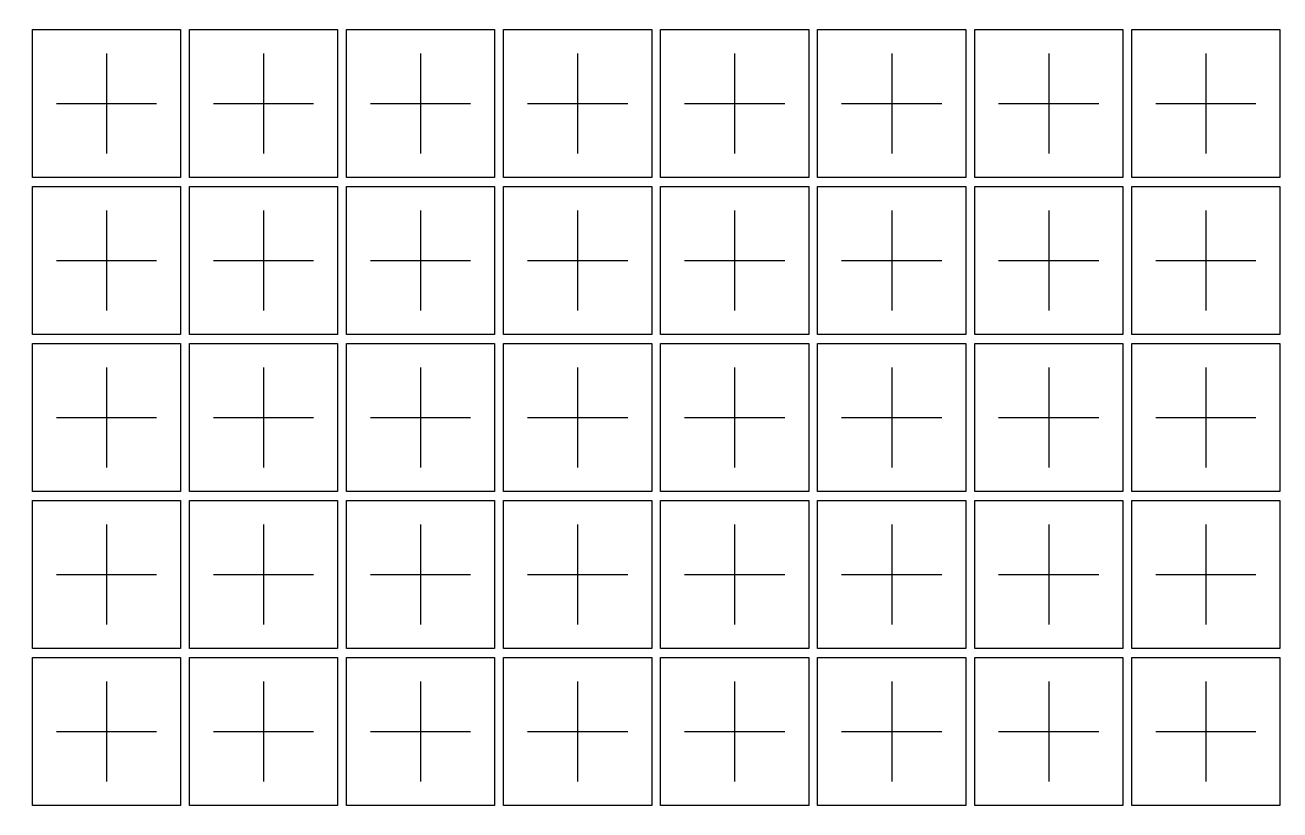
# Model space of a CAD drawing. Extents: x 360 to 479, y -156 to -9.
# Drawn here: x 395.82 to 438.16, y -64.57 to -38.07 of the extents above; entities that cross this region are included whole.
import ezdxf

# ---------------------------------------------------------------- set-up
doc = ezdxf.new("R2010")
doc.units = 0
doc.header["$LTSCALE"] = 5
doc.header["$MEASUREMENT"] = 0
doc.header["$PDMODE"] = 3
doc.linetypes.add('CENTER', pattern=[2, 1.25, -0.25, 0.25, -0.25])
doc.layers.get('Defpoints').update_dxf_attribs({"linetype": 'CONTINUOUS'})
for name, color, linetype in [('center', 1, 'CONTINUOUS'), ('PKG', 2, 'CONTINUOUS'), ('标注', 4, 'CONTINUOUS')]:
    doc.layers.add(name, color=color, linetype=linetype)
doc.styles.add('SIMPLEX', font='SIMPLEX')
doc.styles.add('宋体', font='SimSun.ttf')
doc.dimstyles.new('副本Standard', dxfattribs={"dimtxt": 0.05, "dimasz": 0.05, "dimexe": 0.07, "dimexo": 0.07, "dimgap": 0.07, "dimtad": 1, "dimzin": 1, "dimdsep": 46, "dimtxsty": 'SIMPLEX', "dimcen": 0.1, "dimclrd": 256, "dimclre": 256, "dimclrt": 256, "dimadec": 0, "dimazin": 0, "dimtfac": 1, "dimtofl": 0, "dimtmove": 0, "dimatfit": 0, "dimfxl": 1, "dimlwd": -1, "dimlwe": -1, "dimarcsym": 0})

# ---------------------------------------------------------------- blocks, each defined once
blk = doc.blocks.new('*D35')
at = {"layer": 'Defpoints', "color": 0, "transparency": 16777216}
for p in [(3239.564, -274.423), (3204.814, -346.911), (3206.996, -355.134)]:
    blk.add_point(p, dxfattribs=at)
at = {"layer": '标注', "lineweight": 0, "transparency": 16777216}
for p, q in [((3204.814, -346.936), (3204.814, -351.134)), ((3204.814, -351.134), (3206.996, -353.134)), ((3206.996, -353.134), (3206.996, -355.134))]:
    blk.add_line(p, q, dxfattribs=at)
at = {"layer": '标注', "lineweight": 0, "transparency": 16777216, "insert": (3206.996, -357.251), "char_height": 1, "attachment_point": 5, "rotation": 90, "style": '宋体'}
blk.add_mtext('34.750', dxfattribs=at)
blk = doc.blocks.new('*D36')
at = {"layer": 'Defpoints', "color": 0, "transparency": 16777216}
for p in [(3204.821, -274.423), (3198.555, -349.399), (3232.802, -349.399)]:
    blk.add_point(p, dxfattribs=at)
at = {"layer": '标注', "lineweight": 0, "transparency": 16777216}
blk.add_line((3232.777, -349.399), (3198.555, -349.399), dxfattribs=at)
at = {"layer": '标注', "lineweight": 0, "transparency": 16777216, "insert": (3196.441, -349.399), "char_height": 1, "attachment_point": 5, "style": '宋体'}
blk.add_mtext('74.976', dxfattribs=at)

msp = doc.modelspace()

# ---------------------------------------------------------------- linework, layer by layer
at = {"layer": 'center', "linetype": 'CENTER', "lineweight": 0}
for p, q in [((398.5631, -39.0317), (398.5631, -42.4131)), ((403.8631, -39.0317), (403.8631, -42.4131)), ((409.1631, -39.0317), (409.1631, -42.4131)), ((414.4631, -39.0317), (414.4631, -42.4131)), ((419.7631, -39.0317), (419.7631, -42.4131)), ((425.0631, -39.0317), (425.0631, -42.4131)), ((430.3631, -39.0317), (430.3631, -42.4131)), ((435.6631, -39.0317), (435.6631, -42.4131)), ((396.8724, -40.7224), (400.2539, -40.7224)), ((402.1724, -40.7224), (405.5539, -40.7224)), ((407.4724, -40.7224), (410.8539, -40.7224)), ((412.7724, -40.7224), (416.1539, -40.7224)), ((418.0724, -40.7224), (421.4539, -40.7224)), ((423.3724, -40.7224), (426.7539, -40.7224)), ((428.6724, -40.7224), (432.0539, -40.7224)), ((433.9724, -40.7224), (437.3539, -40.7224)), ((398.5631, -44.3317), (398.5631, -47.7131)), ((403.8631, -44.3317), (403.8631, -47.7131)), ((409.1631, -44.3317), (409.1631, -47.7131)), ((414.4631, -44.3317), (414.4631, -47.7131)), ((419.7631, -44.3317), (419.7631, -47.7131)), ((425.0631, -44.3317), (425.0631, -47.7131)), ((430.3631, -44.3317), (430.3631, -47.7131)), ((435.6631, -44.3317), (435.6631, -47.7131)), ((396.8724, -46.0224), (400.2539, -46.0224)), ((402.1724, -46.0224), (405.5539, -46.0224)), ((407.4724, -46.0224), (410.8539, -46.0224)), ((412.7724, -46.0224), (416.1539, -46.0224)), ((418.0724, -46.0224), (421.4539, -46.0224)), ((423.3724, -46.0224), (426.7539, -46.0224)), ((428.6724, -46.0224), (432.0539, -46.0224)), ((433.9724, -46.0224), (437.3539, -46.0224)), ((398.5631, -49.6317), (398.5631, -53.0131)), ((403.8631, -49.6317), (403.8631, -53.0131)), ((409.1631, -49.6317), (409.1631, -53.0131)), ((414.4631, -49.6317), (414.4631, -53.0131)), ((419.7631, -49.6317), (419.7631, -53.0131)), ((425.0631, -49.6317), (425.0631, -53.0131)), ((430.3631, -49.6317), (430.3631, -53.0131)), ((435.6631, -49.6317), (435.6631, -53.0131)), ((396.8724, -51.3224), (400.2539, -51.3224)), ((402.1724, -51.3224), (405.5539, -51.3224)), ((407.4724, -51.3224), (410.8539, -51.3224)), ((412.7724, -51.3224), (416.1539, -51.3224)), ((418.0724, -51.3224), (421.4539, -51.3224)), ((423.3724, -51.3224), (426.7539, -51.3224)), ((428.6724, -51.3224), (432.0539, -51.3224)), ((433.9724, -51.3224), (437.3539, -51.3224)), ((398.5631, -54.9317), (398.5631, -58.3131)), ((403.8631, -54.9317), (403.8631, -58.3131)), ((409.1631, -54.9317), (409.1631, -58.3131)), ((414.4631, -54.9317), (414.4631, -58.3131)), ((419.7631, -54.9317), (419.7631, -58.3131)), ((425.0631, -54.9317), (425.0631, -58.3131)), ((430.3631, -54.9317), (430.3631, -58.3131)), ((435.6631, -54.9317), (435.6631, -58.3131)), ((396.8724, -56.6224), (400.2539, -56.6224)), ((402.1724, -56.6224), (405.5539, -56.6224)), ((407.4724, -56.6224), (410.8539, -56.6224)), ((412.7724, -56.6224), (416.1539, -56.6224)), ((418.0724, -56.6224), (421.4539, -56.6224)), ((423.3724, -56.6224), (426.7539, -56.6224)), ((428.6724, -56.6224), (432.0539, -56.6224)), ((433.9724, -56.6224), (437.3539, -56.6224)), ((398.5631, -60.2317), (398.5631, -63.6131)), ((403.8631, -60.2317), (403.8631, -63.6131)), ((409.1631, -60.2317), (409.1631, -63.6131)), ((414.4631, -60.2317), (414.4631, -63.6131)), ((419.7631, -60.2317), (419.7631, -63.6131)), ((425.0631, -60.2317), (425.0631, -63.6131)), ((430.3631, -60.2317), (430.3631, -63.6131)), ((435.6631, -60.2317), (435.6631, -63.6131)), ((396.8724, -61.9224), (400.2539, -61.9224)), ((402.1724, -61.9224), (405.5539, -61.9224)), ((407.4724, -61.9224), (410.8539, -61.9224)), ((412.7724, -61.9224), (416.1539, -61.9224)), ((418.0724, -61.9224), (421.4539, -61.9224)), ((423.3724, -61.9224), (426.7539, -61.9224)), ((428.6724, -61.9224), (432.0539, -61.9224)), ((433.9724, -61.9224), (437.3539, -61.9224))]:
    msp.add_line(p, q, dxfattribs=at)
at = {"layer": 'PKG', "linetype": 'Continuous', "lineweight": 0}
for points in [[(396.0631, -43.2224), (396.0631, -38.2224), (401.0631, -38.2224), (401.0631, -43.2224)], [(401.3631, -43.2224), (401.3631, -38.2224), (406.3631, -38.2224), (406.3631, -43.2224)], [(406.6631, -43.2224), (406.6631, -38.2224), (411.6631, -38.2224), (411.6631, -43.2224)], [(411.9631, -43.2224), (411.9631, -38.2224), (416.9631, -38.2224), (416.9631, -43.2224)], [(417.2631, -43.2224), (417.2631, -38.2224), (422.2631, -38.2224), (422.2631, -43.2224)], [(422.5631, -43.2224), (422.5631, -38.2224), (427.5631, -38.2224), (427.5631, -43.2224)], [(427.8631, -43.2224), (427.8631, -38.2224), (432.8631, -38.2224), (432.8631, -43.2224)], [(433.1631, -43.2224), (433.1631, -38.2224), (438.1631, -38.2224), (438.1631, -43.2224)], [(396.0631, -48.5224), (396.0631, -43.5224), (401.0631, -43.5224), (401.0631, -48.5224)], [(401.3631, -48.5224), (401.3631, -43.5224), (406.3631, -43.5224), (406.3631, -48.5224)], [(406.6631, -48.5224), (406.6631, -43.5224), (411.6631, -43.5224), (411.6631, -48.5224)], [(411.9631, -48.5224), (411.9631, -43.5224), (416.9631, -43.5224), (416.9631, -48.5224)], [(417.2631, -48.5224), (417.2631, -43.5224), (422.2631, -43.5224), (422.2631, -48.5224)], [(422.5631, -48.5224), (422.5631, -43.5224), (427.5631, -43.5224), (427.5631, -48.5224)], [(427.8631, -48.5224), (427.8631, -43.5224), (432.8631, -43.5224), (432.8631, -48.5224)], [(433.1631, -48.5224), (433.1631, -43.5224), (438.1631, -43.5224), (438.1631, -48.5224)], [(396.0631, -53.8224), (396.0631, -48.8224), (401.0631, -48.8224), (401.0631, -53.8224)], [(401.3631, -53.8224), (401.3631, -48.8224), (406.3631, -48.8224), (406.3631, -53.8224)], [(406.6631, -53.8224), (406.6631, -48.8224), (411.6631, -48.8224), (411.6631, -53.8224)], [(411.9631, -53.8224), (411.9631, -48.8224), (416.9631, -48.8224), (416.9631, -53.8224)], [(417.2631, -53.8224), (417.2631, -48.8224), (422.2631, -48.8224), (422.2631, -53.8224)], [(422.5631, -53.8224), (422.5631, -48.8224), (427.5631, -48.8224), (427.5631, -53.8224)], [(427.8631, -53.8224), (427.8631, -48.8224), (432.8631, -48.8224), (432.8631, -53.8224)], [(433.1631, -53.8224), (433.1631, -48.8224), (438.1631, -48.8224), (438.1631, -53.8224)], [(396.0631, -59.1224), (396.0631, -54.1224), (401.0631, -54.1224), (401.0631, -59.1224)], [(401.3631, -59.1224), (401.3631, -54.1224), (406.3631, -54.1224), (406.3631, -59.1224)], [(406.6631, -59.1224), (406.6631, -54.1224), (411.6631, -54.1224), (411.6631, -59.1224)], [(411.9631, -59.1224), (411.9631, -54.1224), (416.9631, -54.1224), (416.9631, -59.1224)], [(417.2631, -59.1224), (417.2631, -54.1224), (422.2631, -54.1224), (422.2631, -59.1224)], [(422.5631, -59.1224), (422.5631, -54.1224), (427.5631, -54.1224), (427.5631, -59.1224)], [(427.8631, -59.1224), (427.8631, -54.1224), (432.8631, -54.1224), (432.8631, -59.1224)], [(433.1631, -59.1224), (433.1631, -54.1224), (438.1631, -54.1224), (438.1631, -59.1224)], [(396.0631, -64.4224), (396.0631, -59.4224), (401.0631, -59.4224), (401.0631, -64.4224)], [(401.3631, -64.4224), (401.3631, -59.4224), (406.3631, -59.4224), (406.3631, -64.4224)], [(406.6631, -64.4224), (406.6631, -59.4224), (411.6631, -59.4224), (411.6631, -64.4224)], [(411.9631, -64.4224), (411.9631, -59.4224), (416.9631, -59.4224), (416.9631, -64.4224)], [(417.2631, -64.4224), (417.2631, -59.4224), (422.2631, -59.4224), (422.2631, -64.4224)], [(422.5631, -64.4224), (422.5631, -59.4224), (427.5631, -59.4224), (427.5631, -64.4224)], [(427.8631, -64.4224), (427.8631, -59.4224), (432.8631, -59.4224), (432.8631, -64.4224)], [(433.1631, -64.4224), (433.1631, -59.4224), (438.1631, -59.4224), (438.1631, -64.4224)]]:
    msp.add_lwpolyline(points, close=True, dxfattribs=at)

# ---------------------------------------------------------------- dimensions: what is measured, and where the dimension line sits
at = {"layer": '标注', "lineweight": 0}
for feature_location, offset, dtype, origin, picture, middle in [((415.5011, -91.4604), (-34.2469, 0), 0, (387.5201, -16.4844), '*D36', (379.14, -91.4604)), ((387.5131, -88.9724), (2.1816, -8.223), 1, (422.2631, -16.4844), '*D35', (389.6947, -99.3124))]:
    dim = msp.add_ordinate_dim(feature_location=feature_location, offset=offset, dtype=dtype, origin=origin, dimstyle='副本Standard', override={"dimtxt": 1, "dimasz": 1, "dimexo": 0.025, "dimgap": 0.05, "dimtad": 0, "dimdec": 3, "dimtxsty": '宋体', "dimlwe": 0}, dxfattribs=at)
    dim.commit()
    dim.dimension.update_dxf_attribs({"geometry": picture, "text_midpoint": middle, "insert": (-2817.3012, 257.9389)})

doc.saveas('drawing.dxf')
